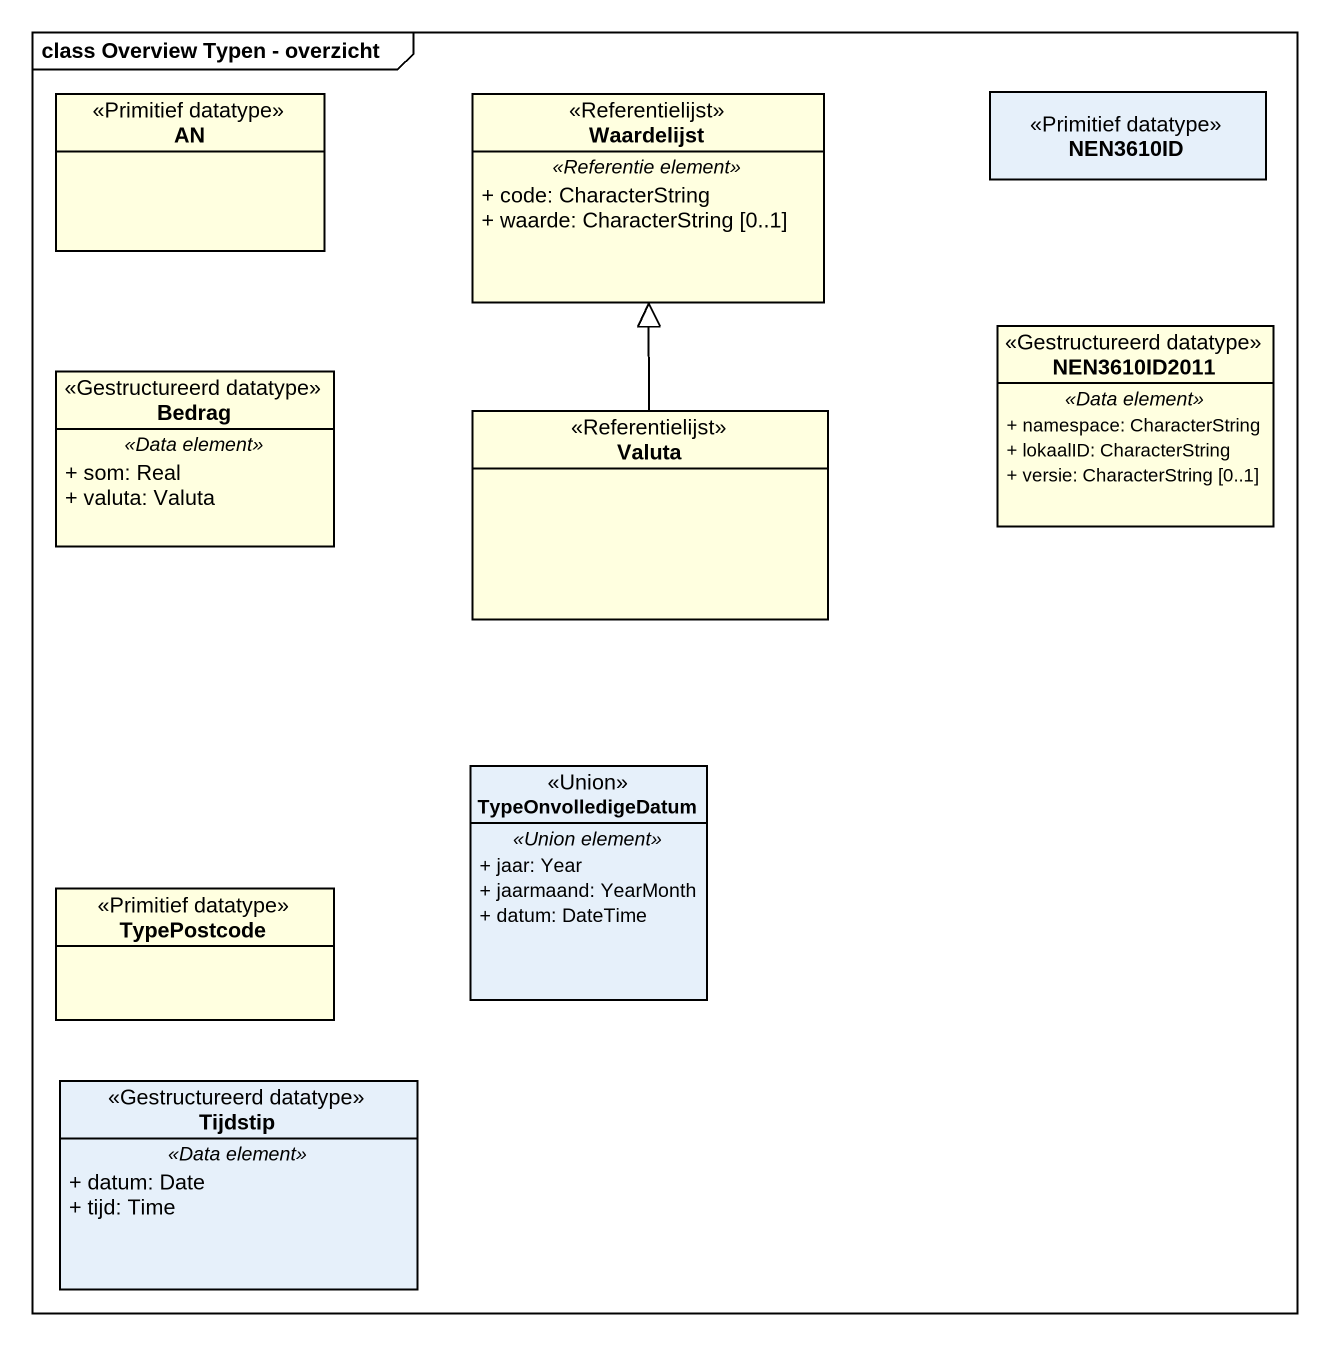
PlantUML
@startuml
mainframe class Overview Typen - overzicht
hide circle
hide empty members
skinparam classAttributeIconSize 0
class AN <<Primitief datatype>> #FFFFE0
class Waardelijst <<Referentielijst>> #FFFFE0 {
  .. <<Referentie element>> ..
  + code: CharacterString
  + waarde: CharacterString [0..1]
}
class NEN3610ID <<Primitief datatype>>
class Bedrag <<Gestructureerd datatype>> #FFFFE0 {
  .. <<Data element>> ..
  + som: Real
  + valuta: Valuta
}
class NEN3610ID2011 <<Gestructureerd datatype>> #FFFFE0 {
  .. <<Data element>> ..
  + namespace: CharacterString
  + lokaalID: CharacterString
  + versie: CharacterString [0..1]
}
class Valuta <<Referentielijst>> #FFFFE0
class TypeOnvolledigeDatum <<Union>> {
  .. <<Union element>> ..
  + jaar: Year
  + jaarmaand: YearMonth
  + datum: DateTime
}
class TypePostcode <<Primitief datatype>> #FFFFE0
class Tijdstip <<Gestructureerd datatype>> {
  .. <<Data element>> ..
  + datum: Date
  + tijd: Time
}
Valuta -up-|> Waardelijst
@enduml
